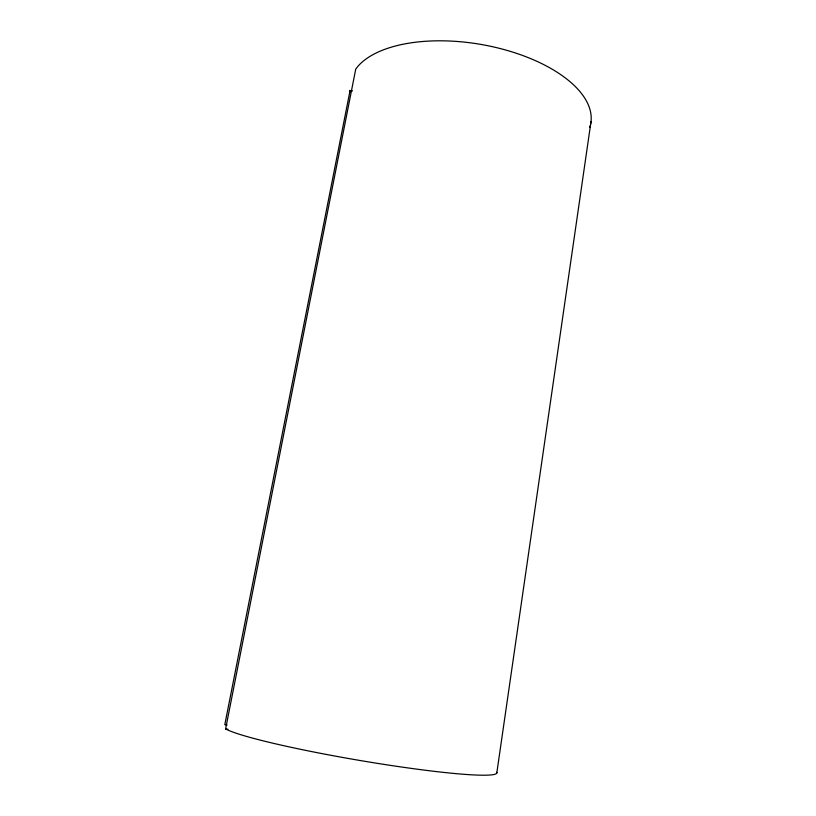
<?xml version="1.0" encoding="UTF-8"?>
<svg xmlns="http://www.w3.org/2000/svg" width="816" height="816" viewBox="0 0 816 816"><rect width="100%" height="100%" fill="white"/><g stroke="black" fill="none" stroke-linecap="round" stroke-linejoin="round"><path stroke-width="1.22" d="M496.801 772.987L590.988 121.757M496.709 772.252A139.036 10.822 9.7 0 1 381.113 763.939A139.036 10.822 9.7 0 1 227.664 729.963L225.604 728.923L355.745 69.064L358.367 65.8A122.053 59.048 9.7 0 1 499.627 48.399A122.053 59.048 9.7 0 1 590.498 124.634M227.113 725.077L224.798 724.679L350.074 90.505L352.512 90.892M225.604 728.923L227.97 729.259M350.074 90.505L350.217 91.871M590.264 125.572A122.053 59.048 9.7 0 1 589.713 127.429"/></g></svg>
